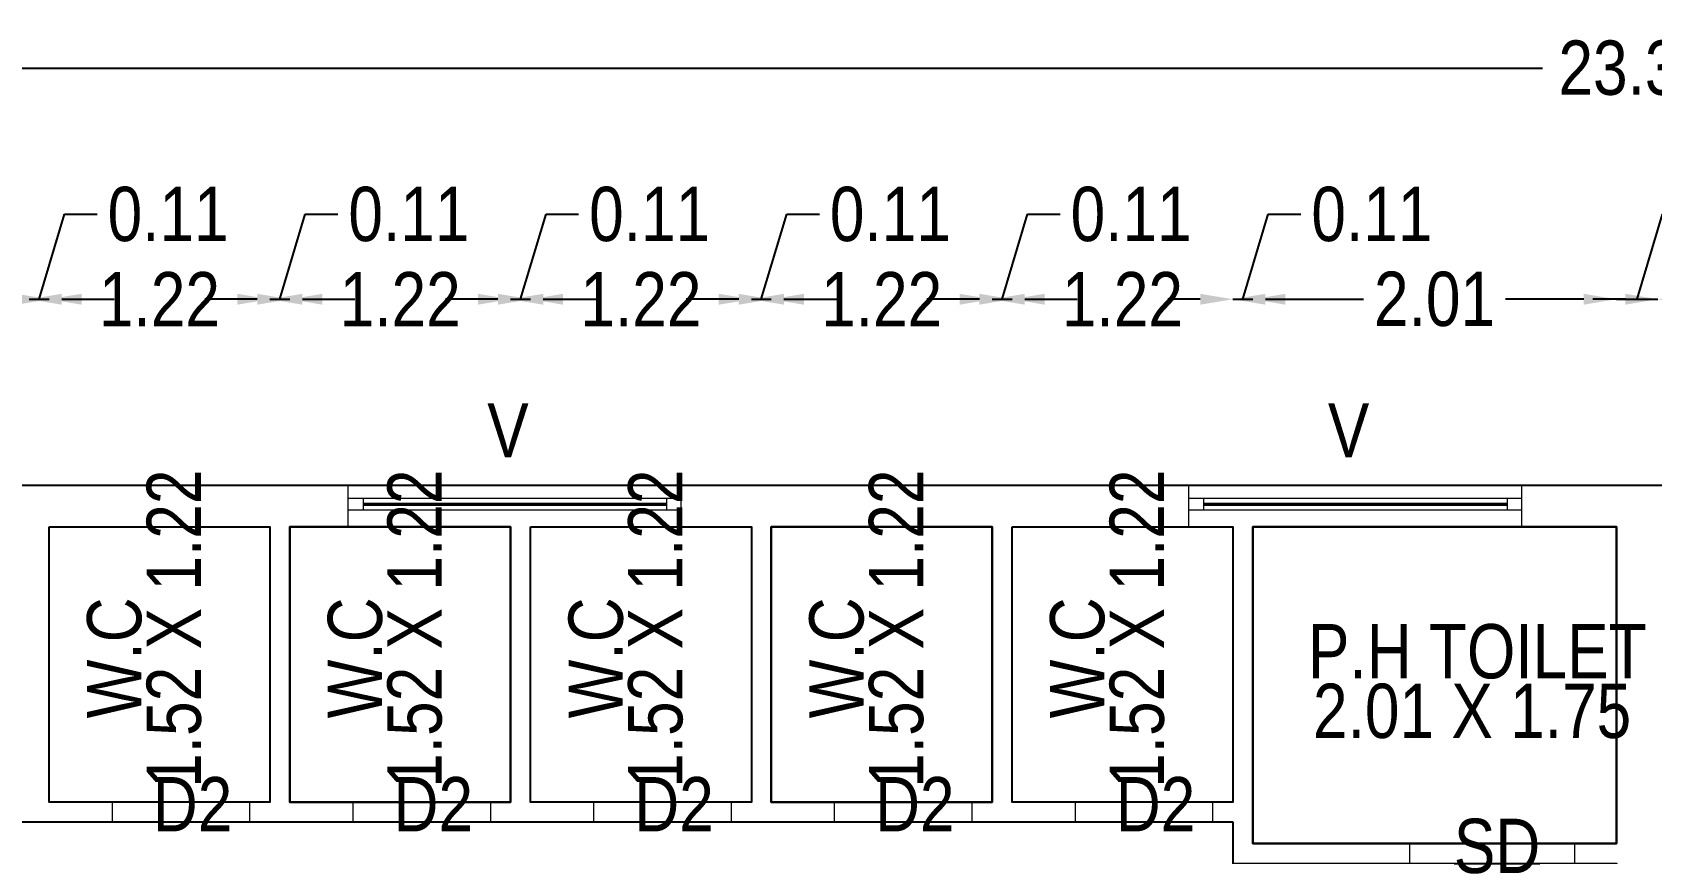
# Model space of a CAD drawing. Header units: metres. Extents: x 3750 to 6203, y 1588 to 3614.
# Drawn here: x 3801.05 to 3809.99, y 1648.82 to 1653.35 of the extents above; entities that cross this region are included whole.
import ezdxf

# ---------------------------------------------------------------- set-up
doc = ezdxf.new("R2010")
doc.units = ezdxf.units.M
for name, color, linetype in [('BLK_1_FLR_0_WATER_CLOSET', 1, 'Continuous'), ('BLK_2_FLR_0_WATER_CLOSET', 1, 'Continuous'), ('BLK_3_FLR_0_WATER_CLOSET', 1, 'Continuous'), ('BLK_5_FLR_0_CARPET_AREA', 13, 'Continuous'), ('BLK_5_FLR_0_SP_WC', 233, 'Continuous'), ('BLK_5_FLR_0_WATER_CLOSET', 1, 'Continuous'), ('BLK_6_FLR_0_SP_WC', 233, 'Continuous'), ('BLK_6_FLR_0_WATER_CLOSET', 2, 'Continuous'), ('BLK_7_FLR_0_SP_WC', 233, 'Continuous'), ('BLK_7_FLR_0_WATER_CLOSET', 233, 'Continuous')]:
    doc.layers.add(name, color=color, linetype=linetype)
doc.layers.add('BLK_5_FLR_0_ROOF_AREA', color=54, linetype='Continuous', plot=False)
doc.styles.add('style2a', font='swissc.ttf')
doc.dimstyles.get("Standard").update_dxf_attribs({"dimtxt": 0.3, "dimasz": 0.18, "dimexe": 0.18, "dimexo": 0.0625, "dimgap": 0.09, "dimtad": 0, "dimzin": 0, "dimdsep": 46, "dimtxsty": 'style2a', "dimcen": 0.09, "dimse1": 1, "dimse2": 1, "dimadec": 0, "dimazin": 0, "dimtfac": 1, "dimtofl": 0, "dimtmove": 0, "dimatfit": 3, "dimfxl": 0, "dimtolj": 1, "dimtzin": 0, "dimarcsym": 0})

# ---------------------------------------------------------------- blocks, each defined once
blk = doc.blocks.new('*D237')
at = {"color": 0, "lineweight": -2, "ltscale": 10}
for p, q in [((3799.6312, 1651.8806), (3799.4512, 1651.8806)), ((3801.2112, 1651.8806), (3801.3912, 1651.8806))]:
    blk.add_line(p, q, dxfattribs=at)
at = {"color": 0, "ltscale": 10}
for points in [[(3799.6312, 1651.9106), (3799.6312, 1651.8506), (3799.8112, 1651.8806)], [(3801.2112, 1651.9106), (3801.2112, 1651.8506), (3801.0312, 1651.8806)]]:
    blk.add_solid(points, dxfattribs=at)
at = {"layer": 'Defpoints', "color": 0, "ltscale": 10}
for p in [(3801.0312, 1651.8806), (3799.8112, 1650.6239), (3801.0312, 1650.6239)]:
    blk.add_point(p, dxfattribs=at)
at = {"color": 0, "lineweight": 18, "ltscale": 10, "insert": (3800.4212, 1651.8806), "char_height": 0.3, "attachment_point": 5, "style": 'style2a'}
blk.add_mtext('\\A1;1.22', dxfattribs=at)
blk = doc.blocks.new('*D238')
at = {"color": 0, "lineweight": -2, "ltscale": 10}
for p, q in [((3801.0862, 1651.8806), (3801.2269, 1652.3496)), ((3801.2269, 1652.3496), (3801.4069, 1652.3496)), ((3800.8512, 1651.8806), (3800.6712, 1651.8806)), ((3801.0312, 1651.8806), (3801.1412, 1651.8806)), ((3801.3212, 1651.8806), (3801.5012, 1651.8806))]:
    blk.add_line(p, q, dxfattribs=at)
at = {"color": 0, "ltscale": 10}
for points in [[(3800.8512, 1651.9106), (3800.8512, 1651.8506), (3801.0312, 1651.8806)], [(3801.3212, 1651.9106), (3801.3212, 1651.8506), (3801.1412, 1651.8806)]]:
    blk.add_solid(points, dxfattribs=at)
at = {"layer": 'Defpoints', "color": 0, "ltscale": 10}
for p in [(3801.1412, 1651.8806), (3801.0312, 1650.6239), (3801.1412, 1650.6239)]:
    blk.add_point(p, dxfattribs=at)
at = {"color": 0, "lineweight": 18, "ltscale": 10, "insert": (3801.7993, 1652.3496), "char_height": 0.3, "attachment_point": 5, "style": 'style2a'}
blk.add_mtext('\\A1;0.11', dxfattribs=at)
blk = doc.blocks.new('*D239')
at = {"color": 0, "lineweight": -2, "ltscale": 10}
for p, q in [((3800.9612, 1651.8806), (3800.7812, 1651.8806)), ((3802.5412, 1651.8806), (3802.7212, 1651.8806))]:
    blk.add_line(p, q, dxfattribs=at)
at = {"color": 0, "ltscale": 10}
for points in [[(3800.9612, 1651.9106), (3800.9612, 1651.8506), (3801.1412, 1651.8806)], [(3802.5412, 1651.9106), (3802.5412, 1651.8506), (3802.3612, 1651.8806)]]:
    blk.add_solid(points, dxfattribs=at)
at = {"layer": 'Defpoints', "color": 0, "ltscale": 10}
for p in [(3802.3612, 1651.8806), (3801.1412, 1650.6239), (3802.3612, 1650.6239)]:
    blk.add_point(p, dxfattribs=at)
at = {"color": 0, "lineweight": 18, "ltscale": 10, "insert": (3801.7512, 1651.8806), "char_height": 0.3, "attachment_point": 5, "style": 'style2a'}
blk.add_mtext('\\A1;1.22', dxfattribs=at)
blk = doc.blocks.new('*D240')
at = {"color": 0, "lineweight": -2, "ltscale": 10}
for p, q in [((3802.4162, 1651.8806), (3802.5569, 1652.3496)), ((3802.5569, 1652.3496), (3802.7369, 1652.3496)), ((3802.1812, 1651.8806), (3802.0012, 1651.8806)), ((3802.3612, 1651.8806), (3802.4712, 1651.8806)), ((3802.6512, 1651.8806), (3802.8312, 1651.8806))]:
    blk.add_line(p, q, dxfattribs=at)
at = {"color": 0, "ltscale": 10}
for points in [[(3802.1812, 1651.9106), (3802.1812, 1651.8506), (3802.3612, 1651.8806)], [(3802.6512, 1651.9106), (3802.6512, 1651.8506), (3802.4712, 1651.8806)]]:
    blk.add_solid(points, dxfattribs=at)
at = {"layer": 'Defpoints', "color": 0, "ltscale": 10}
for p in [(3802.4712, 1651.8806), (3802.3612, 1650.6239), (3802.4712, 1650.6239)]:
    blk.add_point(p, dxfattribs=at)
at = {"color": 0, "lineweight": 18, "ltscale": 10, "insert": (3803.1293, 1652.3496), "char_height": 0.3, "attachment_point": 5, "style": 'style2a'}
blk.add_mtext('\\A1;0.11', dxfattribs=at)
blk = doc.blocks.new('*D241')
at = {"color": 0, "lineweight": -2, "ltscale": 10}
for p, q in [((3802.2912, 1651.8806), (3802.1112, 1651.8806)), ((3803.8712, 1651.8806), (3804.0512, 1651.8806))]:
    blk.add_line(p, q, dxfattribs=at)
at = {"color": 0, "ltscale": 10}
for points in [[(3802.2912, 1651.9106), (3802.2912, 1651.8506), (3802.4712, 1651.8806)], [(3803.8712, 1651.9106), (3803.8712, 1651.8506), (3803.6912, 1651.8806)]]:
    blk.add_solid(points, dxfattribs=at)
at = {"layer": 'Defpoints', "color": 0, "ltscale": 10}
for p in [(3803.6912, 1651.8806), (3802.4712, 1650.6239), (3803.6912, 1650.6239)]:
    blk.add_point(p, dxfattribs=at)
at = {"color": 0, "lineweight": 18, "ltscale": 10, "insert": (3803.0812, 1651.8806), "char_height": 0.3, "attachment_point": 5, "style": 'style2a'}
blk.add_mtext('\\A1;1.22', dxfattribs=at)
blk = doc.blocks.new('*D242')
at = {"color": 0, "lineweight": -2, "ltscale": 10}
for p, q in [((3803.7462, 1651.8806), (3803.8869, 1652.3496)), ((3803.8869, 1652.3496), (3804.0669, 1652.3496)), ((3803.5112, 1651.8806), (3803.3312, 1651.8806)), ((3803.6912, 1651.8806), (3803.8012, 1651.8806)), ((3803.9812, 1651.8806), (3804.1612, 1651.8806))]:
    blk.add_line(p, q, dxfattribs=at)
at = {"color": 0, "ltscale": 10}
for points in [[(3803.5112, 1651.9106), (3803.5112, 1651.8506), (3803.6912, 1651.8806)], [(3803.9812, 1651.9106), (3803.9812, 1651.8506), (3803.8012, 1651.8806)]]:
    blk.add_solid(points, dxfattribs=at)
at = {"layer": 'Defpoints', "color": 0, "ltscale": 10}
for p in [(3803.8012, 1651.8806), (3803.6912, 1650.6239), (3803.8012, 1650.6239)]:
    blk.add_point(p, dxfattribs=at)
at = {"color": 0, "lineweight": 18, "ltscale": 10, "insert": (3804.4593, 1652.3496), "char_height": 0.3, "attachment_point": 5, "style": 'style2a'}
blk.add_mtext('\\A1;0.11', dxfattribs=at)
blk = doc.blocks.new('*D243')
at = {"color": 0, "lineweight": -2, "ltscale": 10}
for p, q in [((3803.6212, 1651.8806), (3803.4412, 1651.8806)), ((3805.2012, 1651.8806), (3805.3812, 1651.8806))]:
    blk.add_line(p, q, dxfattribs=at)
at = {"color": 0, "ltscale": 10}
for points in [[(3803.6212, 1651.9106), (3803.6212, 1651.8506), (3803.8012, 1651.8806)], [(3805.2012, 1651.9106), (3805.2012, 1651.8506), (3805.0212, 1651.8806)]]:
    blk.add_solid(points, dxfattribs=at)
at = {"layer": 'Defpoints', "color": 0, "ltscale": 10}
for p in [(3805.0212, 1651.8806), (3803.8012, 1650.6239), (3805.0212, 1650.6239)]:
    blk.add_point(p, dxfattribs=at)
at = {"color": 0, "lineweight": 18, "ltscale": 10, "insert": (3804.4112, 1651.8806), "char_height": 0.3, "attachment_point": 5, "style": 'style2a'}
blk.add_mtext('\\A1;1.22', dxfattribs=at)
blk = doc.blocks.new('*D244')
at = {"color": 0, "lineweight": -2, "ltscale": 10}
for p, q in [((3805.0762, 1651.8806), (3805.2169, 1652.3496)), ((3805.2169, 1652.3496), (3805.3969, 1652.3496)), ((3804.8412, 1651.8806), (3804.6612, 1651.8806)), ((3805.0212, 1651.8806), (3805.1312, 1651.8806)), ((3805.3112, 1651.8806), (3805.4912, 1651.8806))]:
    blk.add_line(p, q, dxfattribs=at)
at = {"color": 0, "ltscale": 10}
for points in [[(3804.8412, 1651.9106), (3804.8412, 1651.8506), (3805.0212, 1651.8806)], [(3805.3112, 1651.9106), (3805.3112, 1651.8506), (3805.1312, 1651.8806)]]:
    blk.add_solid(points, dxfattribs=at)
at = {"layer": 'Defpoints', "color": 0, "ltscale": 10}
for p in [(3805.1312, 1651.8806), (3805.0212, 1650.6239), (3805.1312, 1650.6239)]:
    blk.add_point(p, dxfattribs=at)
at = {"color": 0, "lineweight": 18, "ltscale": 10, "insert": (3805.7893, 1652.3496), "char_height": 0.3, "attachment_point": 5, "style": 'style2a'}
blk.add_mtext('\\A1;0.11', dxfattribs=at)
blk = doc.blocks.new('*D245')
at = {"color": 0, "lineweight": -2, "ltscale": 10}
for p, q in [((3804.9512, 1651.8806), (3804.7712, 1651.8806)), ((3806.5312, 1651.8806), (3806.7112, 1651.8806))]:
    blk.add_line(p, q, dxfattribs=at)
at = {"color": 0, "ltscale": 10}
for points in [[(3804.9512, 1651.9106), (3804.9512, 1651.8506), (3805.1312, 1651.8806)], [(3806.5312, 1651.9106), (3806.5312, 1651.8506), (3806.3512, 1651.8806)]]:
    blk.add_solid(points, dxfattribs=at)
at = {"layer": 'Defpoints', "color": 0, "ltscale": 10}
for p in [(3806.3512, 1651.8806), (3805.1312, 1650.6239), (3806.3512, 1650.6239)]:
    blk.add_point(p, dxfattribs=at)
at = {"color": 0, "lineweight": 18, "ltscale": 10, "insert": (3805.7412, 1651.8806), "char_height": 0.3, "attachment_point": 5, "style": 'style2a'}
blk.add_mtext('\\A1;1.22', dxfattribs=at)
blk = doc.blocks.new('*D246')
at = {"color": 0, "lineweight": -2, "ltscale": 10}
for p, q in [((3806.4062, 1651.8806), (3806.5469, 1652.3496)), ((3806.5469, 1652.3496), (3806.7269, 1652.3496)), ((3806.1712, 1651.8806), (3805.9912, 1651.8806)), ((3806.3512, 1651.8806), (3806.4612, 1651.8806)), ((3806.6412, 1651.8806), (3806.8212, 1651.8806))]:
    blk.add_line(p, q, dxfattribs=at)
at = {"color": 0, "ltscale": 10}
for points in [[(3806.1712, 1651.9106), (3806.1712, 1651.8506), (3806.3512, 1651.8806)], [(3806.6412, 1651.9106), (3806.6412, 1651.8506), (3806.4612, 1651.8806)]]:
    blk.add_solid(points, dxfattribs=at)
at = {"layer": 'Defpoints', "color": 0, "ltscale": 10}
for p in [(3806.4612, 1651.8806), (3806.3512, 1650.6239), (3806.4612, 1650.6239)]:
    blk.add_point(p, dxfattribs=at)
at = {"color": 0, "lineweight": 18, "ltscale": 10, "insert": (3807.1193, 1652.3496), "char_height": 0.3, "attachment_point": 5, "style": 'style2a'}
blk.add_mtext('\\A1;0.11', dxfattribs=at)
blk = doc.blocks.new('*D247')
at = {"color": 0, "lineweight": -2, "ltscale": 10}
for p, q in [((3806.2812, 1651.8806), (3806.1012, 1651.8806)), ((3807.8612, 1651.8806), (3808.0412, 1651.8806))]:
    blk.add_line(p, q, dxfattribs=at)
at = {"color": 0, "ltscale": 10}
for points in [[(3806.2812, 1651.9106), (3806.2812, 1651.8506), (3806.4612, 1651.8806)], [(3807.8612, 1651.9106), (3807.8612, 1651.8506), (3807.6812, 1651.8806)]]:
    blk.add_solid(points, dxfattribs=at)
at = {"layer": 'Defpoints', "color": 0, "ltscale": 10}
for p in [(3807.6812, 1651.8806), (3806.4612, 1650.6239), (3807.6812, 1650.6239)]:
    blk.add_point(p, dxfattribs=at)
at = {"color": 0, "lineweight": 18, "ltscale": 10, "insert": (3807.0712, 1651.8806), "char_height": 0.3, "attachment_point": 5, "style": 'style2a'}
blk.add_mtext('\\A1;1.22', dxfattribs=at)
blk = doc.blocks.new('*D248')
at = {"color": 0, "lineweight": -2, "ltscale": 10}
for p, q in [((3807.7362, 1651.8806), (3807.8769, 1652.3496)), ((3807.8769, 1652.3496), (3808.0569, 1652.3496)), ((3807.5012, 1651.8806), (3807.3212, 1651.8806)), ((3807.6812, 1651.8806), (3807.7912, 1651.8806)), ((3807.9712, 1651.8806), (3808.1512, 1651.8806))]:
    blk.add_line(p, q, dxfattribs=at)
at = {"color": 0, "ltscale": 10}
for points in [[(3807.5012, 1651.9106), (3807.5012, 1651.8506), (3807.6812, 1651.8806)], [(3807.9712, 1651.9106), (3807.9712, 1651.8506), (3807.7912, 1651.8806)]]:
    blk.add_solid(points, dxfattribs=at)
at = {"layer": 'Defpoints', "color": 0, "ltscale": 10}
for p in [(3807.7912, 1651.8806), (3807.6812, 1650.6239), (3807.7912, 1650.6239)]:
    blk.add_point(p, dxfattribs=at)
at = {"color": 0, "lineweight": 18, "ltscale": 10, "insert": (3808.4493, 1652.3496), "char_height": 0.3, "attachment_point": 5, "style": 'style2a'}
blk.add_mtext('\\A1;0.11', dxfattribs=at)
blk = doc.blocks.new('*D249')
at = {"color": 0, "lineweight": -2, "ltscale": 10}
for p, q in [((3807.9712, 1651.8806), (3808.4034, 1651.8806)), ((3809.6198, 1651.8806), (3809.1875, 1651.8806))]:
    blk.add_line(p, q, dxfattribs=at)
at = {"color": 0, "ltscale": 10}
for points in [[(3807.9712, 1651.9106), (3807.9712, 1651.8506), (3807.7912, 1651.8806)], [(3809.6198, 1651.9106), (3809.6198, 1651.8506), (3809.7998, 1651.8806)]]:
    blk.add_solid(points, dxfattribs=at)
at = {"layer": 'Defpoints', "color": 0, "ltscale": 10}
for p in [(3809.7998, 1651.8806), (3807.7912, 1650.6239), (3809.7998, 1650.6239)]:
    blk.add_point(p, dxfattribs=at)
at = {"color": 0, "lineweight": 18, "ltscale": 10, "insert": (3808.7955, 1651.8806), "char_height": 0.3, "attachment_point": 5, "style": 'style2a'}
blk.add_mtext('\\A1;2.01', dxfattribs=at)
blk = doc.blocks.new('*D250')
at = {"color": 0, "lineweight": -2, "ltscale": 10}
for p, q in [((3809.9148, 1651.8806), (3810.0555, 1652.3498)), ((3810.0555, 1652.3498), (3810.2355, 1652.3498)), ((3809.6198, 1651.8806), (3809.4398, 1651.8806)), ((3809.7998, 1651.8806), (3810.0298, 1651.8806)), ((3810.2098, 1651.8806), (3810.3898, 1651.8806))]:
    blk.add_line(p, q, dxfattribs=at)
at = {"color": 0, "ltscale": 10}
for points in [[(3809.6198, 1651.9106), (3809.6198, 1651.8506), (3809.7998, 1651.8806)], [(3810.2098, 1651.9106), (3810.2098, 1651.8506), (3810.0298, 1651.8806)]]:
    blk.add_solid(points, dxfattribs=at)
at = {"layer": 'Defpoints', "color": 0, "ltscale": 10}
for p in [(3810.0298, 1651.8806), (3809.7998, 1650.6239), (3810.0298, 1650.6239)]:
    blk.add_point(p, dxfattribs=at)
at = {"color": 0, "lineweight": 18, "ltscale": 10, "insert": (3810.6546, 1652.3498), "char_height": 0.3, "attachment_point": 5, "style": 'style2a'}
blk.add_mtext('\\A1;0.23', dxfattribs=at)
blk = doc.blocks.new('*D251')
at = {"color": 0, "lineweight": -2, "ltscale": 10}
for p, q in [((3809.8498, 1651.8806), (3809.6698, 1651.8806)), ((3811.4198, 1651.8806), (3811.5998, 1651.8806))]:
    blk.add_line(p, q, dxfattribs=at)
at = {"color": 0, "ltscale": 10}
for points in [[(3809.8498, 1651.9106), (3809.8498, 1651.8506), (3810.0298, 1651.8806)], [(3811.4198, 1651.9106), (3811.4198, 1651.8506), (3811.2398, 1651.8806)]]:
    blk.add_solid(points, dxfattribs=at)
at = {"layer": 'Defpoints', "color": 0, "ltscale": 10}
for p in [(3811.2398, 1651.8806), (3810.0298, 1650.6239), (3811.2398, 1650.6239)]:
    blk.add_point(p, dxfattribs=at)
at = {"color": 0, "lineweight": 18, "ltscale": 10, "insert": (3810.6348, 1651.8806), "char_height": 0.3, "attachment_point": 5, "style": 'style2a'}
blk.add_mtext('\\A1;1.21', dxfattribs=at)
blk = doc.blocks.new('*D267')
at = {"color": 0, "lineweight": -2, "ltscale": 10}
for p, q in [((3798.4312, 1653.1575), (3809.3918, 1653.1575)), ((3821.3884, 1653.1575), (3810.4278, 1653.1575))]:
    blk.add_line(p, q, dxfattribs=at)
at = {"color": 0, "ltscale": 10}
for points in [[(3798.4312, 1653.1875), (3798.4312, 1653.1275), (3798.2512, 1653.1575)], [(3821.3884, 1653.1875), (3821.3884, 1653.1275), (3821.5684, 1653.1575)]]:
    blk.add_solid(points, dxfattribs=at)
at = {"layer": 'Defpoints', "color": 0, "ltscale": 10}
for p in [(3798.2512, 1653.1575), (3798.2512, 1650.8539), (3821.5684, 1650.8539)]:
    blk.add_point(p, dxfattribs=at)
at = {"color": 0, "lineweight": 18, "ltscale": 10, "insert": (3809.9098, 1653.1575), "char_height": 0.3, "attachment_point": 5, "style": 'style2a'}
blk.add_mtext('\\A1;23.32', dxfattribs=at)

msp = doc.modelspace()

# ---------------------------------------------------------------- linework, layer by layer
at = {"linetype": 'Continuous', "lineweight": 18}
for p, q in [((3798.2512, 1650.8539), (3821.5684, 1650.8539)), ((3801.1412, 1650.6239), (3802.3612, 1650.6239)), ((3801.1412, 1649.1039), (3801.1412, 1650.6239)), ((3802.3612, 1649.1039), (3802.3612, 1650.6239)), ((3802.4712, 1650.6239), (3803.6912, 1650.6239)), ((3802.4712, 1649.1039), (3802.4712, 1650.6239)), ((3803.6912, 1649.1039), (3803.6912, 1650.6239)), ((3803.8012, 1650.6239), (3805.0212, 1650.6239)), ((3803.8012, 1649.1039), (3803.8012, 1650.6239)), ((3805.0212, 1649.1039), (3805.0212, 1650.6239)), ((3805.1312, 1650.6239), (3806.3512, 1650.6239)), ((3805.1312, 1649.1039), (3805.1312, 1650.6239)), ((3806.3512, 1649.1039), (3806.3512, 1650.6239)), ((3806.4612, 1650.6239), (3807.6812, 1650.6239)), ((3806.4612, 1649.1039), (3806.4612, 1650.6239)), ((3807.6812, 1649.1039), (3807.6812, 1650.6239)), ((3807.7912, 1650.6239), (3809.7998, 1650.6239)), ((3807.7912, 1648.8739), (3807.7912, 1650.6239)), ((3809.7998, 1650.6239), (3809.7998, 1648.8739)), ((3801.1412, 1649.1039), (3801.4912, 1649.1039)), ((3801.4912, 1648.9939), (3801.4912, 1649.1039)), ((3802.2512, 1649.1039), (3802.3612, 1649.1039)), ((3802.2512, 1648.9939), (3802.2512, 1649.1039)), ((3802.4712, 1649.1039), (3802.8212, 1649.1039)), ((3802.8212, 1648.9939), (3802.8212, 1649.1039)), ((3803.5812, 1649.1039), (3803.6912, 1649.1039)), ((3803.5812, 1648.9939), (3803.5812, 1649.1039)), ((3803.8012, 1649.1039), (3804.1512, 1649.1039)), ((3804.1512, 1648.9939), (3804.1512, 1649.1039)), ((3804.9112, 1649.1039), (3805.0212, 1649.1039)), ((3804.9112, 1648.9939), (3804.9112, 1649.1039)), ((3805.1312, 1649.1039), (3805.4812, 1649.1039)), ((3805.4812, 1648.9939), (3805.4812, 1649.1039)), ((3806.2412, 1649.1039), (3806.3512, 1649.1039)), ((3806.2412, 1648.9939), (3806.2412, 1649.1039)), ((3806.4612, 1649.1039), (3806.8112, 1649.1039)), ((3806.8112, 1648.9939), (3806.8112, 1649.1039)), ((3807.5712, 1649.1039), (3807.6812, 1649.1039)), ((3807.5712, 1648.9939), (3807.5712, 1649.1039)), ((3800.9212, 1648.9939), (3801.4912, 1648.9939)), ((3802.2512, 1648.9939), (3802.8212, 1648.9939)), ((3803.5812, 1648.9939), (3804.1512, 1648.9939)), ((3804.9112, 1648.9939), (3805.4812, 1648.9939)), ((3806.2412, 1648.9939), (3806.8112, 1648.9939)), ((3807.5712, 1648.9939), (3807.6812, 1648.9939)), ((3807.6812, 1648.7639), (3807.6812, 1648.9939)), ((3807.7912, 1648.8739), (3808.6598, 1648.8739)), ((3808.6598, 1648.7639), (3808.6598, 1648.8739)), ((3809.5698, 1648.8739), (3809.7998, 1648.8739)), ((3809.5698, 1648.7639), (3809.5698, 1648.8739))]:
    msp.add_line(p, q, dxfattribs=at)
at = {"lineweight": 18}
for p, q in [((3802.7946, 1650.6239), (3802.7946, 1650.8525)), ((3804.6338, 1650.78), (3802.7946, 1650.78)), ((3802.8759, 1650.78), (3802.8759, 1650.716)), ((3804.5526, 1650.78), (3804.5526, 1650.716)), ((3804.6338, 1650.6239), (3804.6338, 1650.8525)), ((3807.4385, 1650.6239), (3807.4385, 1650.8525)), ((3809.2777, 1650.78), (3807.4385, 1650.78)), ((3807.5197, 1650.78), (3807.5197, 1650.716)), ((3809.1965, 1650.78), (3809.1965, 1650.716)), ((3809.2777, 1650.6239), (3809.2777, 1650.8525)), ((3804.6338, 1650.716), (3802.7946, 1650.716)), ((3809.2777, 1650.716), (3807.4385, 1650.716))]:
    msp.add_line(p, q, dxfattribs=at)
at = {"lineweight": 18, "const_width": 0.0191}
for points in [[(3804.5526, 1650.748), (3802.8759, 1650.748)], [(3809.1965, 1650.748), (3807.5197, 1650.748)]]:
    msp.add_lwpolyline(points, dxfattribs=at)
at = {"layer": 'BLK_1_FLR_0_WATER_CLOSET', "color": 1}
for points in [[(3801.1412, 1650.6239), (3802.3612, 1650.6239), (3802.3612, 1649.1039), (3801.1412, 1649.1039)], [(3802.4712, 1650.6239), (3803.6912, 1650.6239), (3803.6912, 1649.1039), (3802.4712, 1649.1039)], [(3803.8012, 1650.6239), (3805.0212, 1650.6239), (3805.0212, 1649.1039), (3803.8012, 1649.1039)], [(3805.1312, 1650.6239), (3806.3512, 1650.6239), (3806.3512, 1649.1039), (3805.1312, 1649.1039)], [(3806.4612, 1650.6239), (3807.6812, 1650.6239), (3807.6812, 1649.1039), (3806.4612, 1649.1039)]]:
    msp.add_lwpolyline(points, close=True, dxfattribs=at)
at = {"layer": 'BLK_2_FLR_0_WATER_CLOSET', "color": 1}
for points in [[(3801.1412, 1650.6239), (3802.3612, 1650.6239), (3802.3612, 1649.1039), (3801.1412, 1649.1039)], [(3802.4712, 1650.6239), (3803.6912, 1650.6239), (3803.6912, 1649.1039), (3802.4712, 1649.1039)], [(3803.8012, 1650.6239), (3805.0212, 1650.6239), (3805.0212, 1649.1039), (3803.8012, 1649.1039)], [(3805.1312, 1650.6239), (3806.3512, 1650.6239), (3806.3512, 1649.1039), (3805.1312, 1649.1039)], [(3806.4612, 1650.6239), (3807.6812, 1650.6239), (3807.6812, 1649.1039), (3806.4612, 1649.1039)]]:
    msp.add_lwpolyline(points, close=True, dxfattribs=at)
at = {"layer": 'BLK_3_FLR_0_WATER_CLOSET', "color": 1}
for points in [[(3801.1412, 1650.6239), (3802.3612, 1650.6239), (3802.3612, 1649.1039), (3801.1412, 1649.1039)], [(3802.4712, 1650.6239), (3803.6912, 1650.6239), (3803.6912, 1649.1039), (3802.4712, 1649.1039)], [(3803.8012, 1650.6239), (3805.0212, 1650.6239), (3805.0212, 1649.1039), (3803.8012, 1649.1039)], [(3805.1312, 1650.6239), (3806.3512, 1650.6239), (3806.3512, 1649.1039), (3805.1312, 1649.1039)], [(3806.4612, 1650.6239), (3807.6812, 1650.6239), (3807.6812, 1649.1039), (3806.4612, 1649.1039)]]:
    msp.add_lwpolyline(points, close=True, dxfattribs=at)
at = {"layer": 'BLK_5_FLR_0_CARPET_AREA', "ltscale": 0.01}
for points in [[(3801.1412, 1650.6239), (3802.3612, 1650.6239), (3802.3612, 1649.1039), (3801.1412, 1649.1039)], [(3802.4712, 1650.6239), (3803.6912, 1650.6239), (3803.6912, 1649.1039), (3802.4712, 1649.1039)], [(3803.8012, 1650.6239), (3805.0212, 1650.6239), (3805.0212, 1649.1039), (3803.8012, 1649.1039)], [(3805.1312, 1650.6239), (3806.3512, 1650.6239), (3806.3512, 1649.1039), (3805.1312, 1649.1039)], [(3806.4612, 1650.6239), (3807.6812, 1650.6239), (3807.6812, 1649.1039), (3806.4612, 1649.1039)], [(3807.7912, 1650.6239), (3809.7998, 1650.6239), (3809.7998, 1648.8739), (3807.7912, 1648.8739)], [(3807.6812, 1648.9939), (3807.6812, 1648.7639), (3809.7998, 1648.7639), (3809.7998, 1646.9691), (3798.4812, 1646.9691), (3798.4812, 1648.9939)]]:
    msp.add_lwpolyline(points, close=True, dxfattribs=at)
at = {"layer": 'BLK_5_FLR_0_ROOF_AREA', "color": 54, "ltscale": 0.01}
msp.add_lwpolyline([(3798.2512, 1650.8539), (3821.5684, 1650.8539), (3821.5684, 1646.7391), (3798.2512, 1646.7391)], close=True, dxfattribs=at)
at = {"layer": 'BLK_5_FLR_0_SP_WC', "color": 233}
msp.add_lwpolyline([(3807.7912, 1648.8739), (3809.7998, 1648.8739), (3809.7998, 1650.6239), (3807.7912, 1650.6239)], close=True, dxfattribs=at)
at = {"layer": 'BLK_5_FLR_0_SP_WC', "color": 1, "ltscale": 0.01}
msp.add_lwpolyline([(3807.7912, 1650.6239), (3809.7998, 1650.6239), (3809.7998, 1648.8739), (3807.7912, 1648.8739)], close=True, dxfattribs=at)
at = {"layer": 'BLK_5_FLR_0_WATER_CLOSET', "color": 1}
for points in [[(3801.1412, 1650.6239), (3802.3612, 1650.6239), (3802.3612, 1649.1039), (3801.1412, 1649.1039)], [(3802.4712, 1649.1039), (3803.6912, 1649.1039), (3803.6912, 1650.6239), (3802.4712, 1650.6239)], [(3803.8012, 1650.6239), (3805.0212, 1650.6239), (3805.0212, 1649.1039), (3803.8012, 1649.1039)], [(3805.1312, 1649.1039), (3806.3512, 1649.1039), (3806.3512, 1650.6239), (3805.1312, 1650.6239)], [(3806.4612, 1650.6239), (3807.6812, 1650.6239), (3807.6812, 1649.1039), (3806.4612, 1649.1039)]]:
    msp.add_lwpolyline(points, close=True, dxfattribs=at)
at = {"layer": 'BLK_6_FLR_0_SP_WC', "color": 1, "ltscale": 0.01}
msp.add_lwpolyline([(3807.7912, 1650.6239), (3809.7998, 1650.6239), (3809.7998, 1648.8739), (3807.7912, 1648.8739)], close=True, dxfattribs=at)
at = {"layer": 'BLK_6_FLR_0_WATER_CLOSET', "color": 1}
for points in [[(3801.1412, 1650.6239), (3802.3612, 1650.6239), (3802.3612, 1649.1039), (3801.1412, 1649.1039)], [(3802.4712, 1650.6239), (3803.6912, 1650.6239), (3803.6912, 1649.1039), (3802.4712, 1649.1039)], [(3803.8012, 1650.6239), (3805.0212, 1650.6239), (3805.0212, 1649.1039), (3803.8012, 1649.1039)], [(3805.1312, 1650.6239), (3806.3512, 1650.6239), (3806.3512, 1649.1039), (3805.1312, 1649.1039)], [(3806.4612, 1650.6239), (3807.6812, 1650.6239), (3807.6812, 1649.1039), (3806.4612, 1649.1039)]]:
    msp.add_lwpolyline(points, close=True, dxfattribs=at)
at = {"layer": 'BLK_7_FLR_0_SP_WC', "color": 1, "ltscale": 0.01}
msp.add_lwpolyline([(3807.7912, 1650.6239), (3809.7998, 1650.6239), (3809.7998, 1648.8739), (3807.7912, 1648.8739)], close=True, dxfattribs=at)
at = {"layer": 'BLK_7_FLR_0_WATER_CLOSET', "color": 1}
for points in [[(3801.1412, 1650.6239), (3802.3612, 1650.6239), (3802.3612, 1649.1039), (3801.1412, 1649.1039)], [(3802.4712, 1650.6239), (3803.6912, 1650.6239), (3803.6912, 1649.1039), (3802.4712, 1649.1039)], [(3803.8012, 1650.6239), (3805.0212, 1650.6239), (3805.0212, 1649.1039), (3803.8012, 1649.1039)], [(3805.1312, 1650.6239), (3806.3512, 1650.6239), (3806.3512, 1649.1039), (3805.1312, 1649.1039)], [(3806.4612, 1650.6239), (3807.6812, 1650.6239), (3807.6812, 1649.1039), (3806.4612, 1649.1039)]]:
    msp.add_lwpolyline(points, close=True, dxfattribs=at)

# ---------------------------------------------------------------- texts
at = {"lineweight": 18, "style": 'style2a'}
for s, p in [('V', (3803.5622, 1651.0066)), ('V', (3808.2061, 1651.0066)), ('P.H TOILET', (3808.0961, 1649.7867)), ('2.01 X 1.75', (3808.124, 1649.4575)), ('D2', (3801.7147, 1648.9416)), ('D2', (3803.0447, 1648.9416)), ('D2', (3804.3747, 1648.9416)), ('D2', (3805.7047, 1648.9416)), ('D2', (3807.0347, 1648.9416)), ('SD', (3808.9022, 1648.7116))]:
    msp.add_text(s, height=0.3, dxfattribs=at).set_placement(p)
for s, p in [('1.52 X 1.22', (3801.9804, 1649.1821)), ('1.52 X 1.22', (3803.3104, 1649.1821)), ('1.52 X 1.22', (3804.6404, 1649.1821)), ('1.52 X 1.22', (3805.9704, 1649.1821)), ('1.52 X 1.22', (3807.3004, 1649.1821)), ('W.C', (3801.6511, 1649.566)), ('W.C', (3802.9811, 1649.566)), ('W.C', (3804.3111, 1649.566)), ('W.C', (3805.6411, 1649.566)), ('W.C', (3806.9711, 1649.566))]:
    msp.add_text(s, height=0.3, rotation=90, dxfattribs=at).set_placement(p)

# ---------------------------------------------------------------- dimensions: what is measured, and where the dimension line sits
at = {"lineweight": 18, "ltscale": 10}
for base, p1, p2, picture, middle in [((3798.2512, 1653.1575), (3821.5684, 1650.8539), (3798.2512, 1650.8539), '*D267', (3809.9098, 1653.1575)), ((3801.1412, 1651.8806), (3801.0312, 1650.6239), (3801.1412, 1650.6239), '*D238', (3801.4969, 1652.3496)), ((3802.4712, 1651.8806), (3802.3612, 1650.6239), (3802.4712, 1650.6239), '*D240', (3802.8269, 1652.3496)), ((3803.8012, 1651.8806), (3803.6912, 1650.6239), (3803.8012, 1650.6239), '*D242', (3804.1569, 1652.3496)), ((3805.1312, 1651.8806), (3805.0212, 1650.6239), (3805.1312, 1650.6239), '*D244', (3805.4869, 1652.3496)), ((3806.4612, 1651.8806), (3806.3512, 1650.6239), (3806.4612, 1650.6239), '*D246', (3806.8169, 1652.3496)), ((3807.7912, 1651.8806), (3807.6812, 1650.6239), (3807.7912, 1650.6239), '*D248', (3808.1469, 1652.3496)), ((3810.0298, 1651.8806), (3809.7998, 1650.6239), (3810.0298, 1650.6239), '*D250', (3810.3255, 1652.3498)), ((3801.0312, 1651.8806), (3799.8112, 1650.6239), (3801.0312, 1650.6239), '*D237', (3800.4212, 1651.8806)), ((3802.3612, 1651.8806), (3801.1412, 1650.6239), (3802.3612, 1650.6239), '*D239', (3801.7512, 1651.8806)), ((3803.6912, 1651.8806), (3802.4712, 1650.6239), (3803.6912, 1650.6239), '*D241', (3803.0812, 1651.8806)), ((3805.0212, 1651.8806), (3803.8012, 1650.6239), (3805.0212, 1650.6239), '*D243', (3804.4112, 1651.8806)), ((3806.3512, 1651.8806), (3805.1312, 1650.6239), (3806.3512, 1650.6239), '*D245', (3805.7412, 1651.8806)), ((3807.6812, 1651.8806), (3806.4612, 1650.6239), (3807.6812, 1650.6239), '*D247', (3807.0712, 1651.8806)), ((3809.7998, 1651.8806), (3807.7912, 1650.6239), (3809.7998, 1650.6239), '*D249', (3808.7955, 1651.8806)), ((3811.2398, 1651.8806), (3810.0298, 1650.6239), (3811.2398, 1650.6239), '*D251', (3810.6348, 1651.8806))]:
    dim = msp.add_linear_dim(base=base, p1=p1, p2=p2, dimstyle='Standard', override={"dimtmove": 1}, dxfattribs=at)
    dim.commit()
    dim.dimension.update_dxf_attribs({"geometry": picture, "text_midpoint": middle})

doc.saveas('drawing.dxf')
